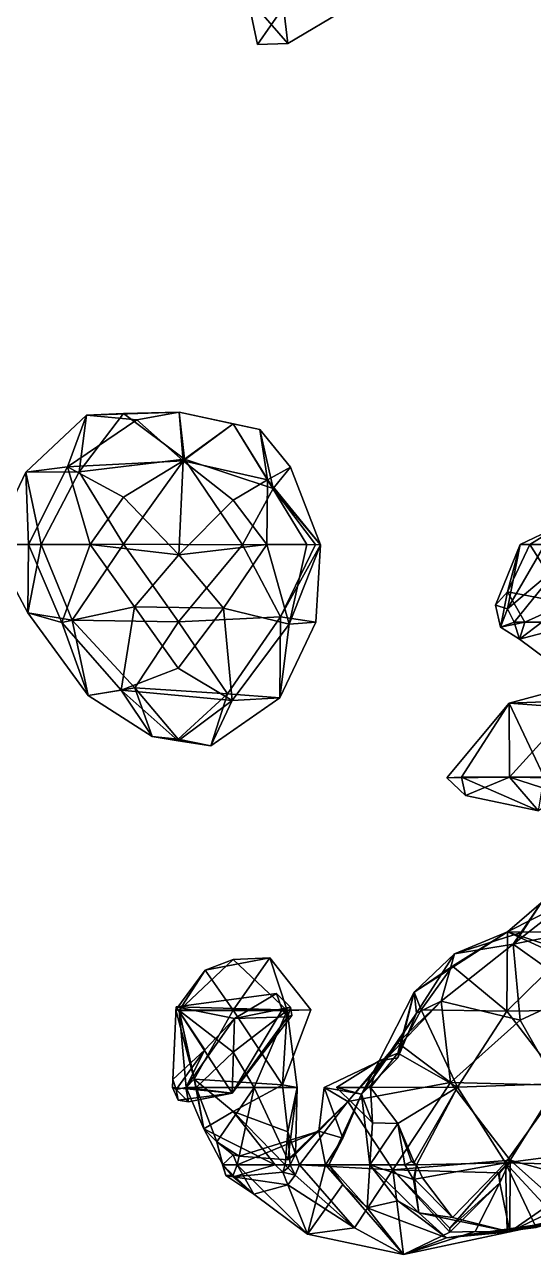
# Model space of a CAD drawing. Extents: x 290095 to 295679, y 4553756 to 4561441.
# Drawn here: x 293992.5 to 294109.3, y 4558993.3 to 4559275.8 of the extents above; entities that cross this region are included whole.
import ezdxf

# ---------------------------------------------------------------- set-up
doc = ezdxf.new("R2010")
doc.units = 0
doc.layers.add('Au_ppm_Pref_-_0_5', color=7, linetype='CONTINUOUS')

msp = doc.modelspace()

# ---------------------------------------------------------------- linework, layer by layer
at = {"layer": 'Au_ppm_Pref_-_0_5'}
for points in [[(294043.68, 4559282.26, 1799.12), (294066.66, 4559279.62, 1799.71), (294052.97, 4559271.51, 1796.87)], [(294043.68, 4559282.26, 1799.12), (294052.97, 4559271.51, 1796.87), (294046.01, 4559271.26, 1793.68)], [(294043.68, 4559282.26, 1799.12), (294046.01, 4559271.26, 1793.68), (294051.94, 4559279.88, 1792.81)], [(294052.97, 4559271.51, 1796.87), (294051.94, 4559279.88, 1792.81), (294046.01, 4559271.26, 1793.68)], [(294052.97, 4559271.51, 1796.87), (294066.66, 4559279.62, 1799.71), (294051.94, 4559279.88, 1792.81)], [(294015.18, 4559186.5, 1863.11), (294029.24, 4559175.96, 1866.02), (294005.01, 4559173.07, 1864.71)], [(294015.18, 4559186.5, 1863.11), (294005.01, 4559173.07, 1864.71), (294006.73, 4559186.13, 1859.01)], [(294015.18, 4559186.5, 1863.11), (294006.73, 4559186.13, 1859.01), (294028, 4559186.76, 1859.17)], [(294028, 4559186.76, 1859.17), (294006.73, 4559186.13, 1859.01), (294018.27, 4559185.06, 1853.93)], [(294028, 4559186.76, 1859.17), (294029.24, 4559175.96, 1866.02), (294015.18, 4559186.5, 1863.11)], [(294028, 4559186.76, 1859.17), (294018.27, 4559185.06, 1853.93), (294028.88, 4559175.6, 1850.96)], [(294028, 4559186.76, 1859.17), (294040.37, 4559184.08, 1862.31), (294029.24, 4559175.96, 1866.02)], [(294028, 4559186.76, 1859.17), (294046.48, 4559182.83, 1859.01), (294040.37, 4559184.08, 1862.31)], [(294028.88, 4559175.6, 1850.96), (294040.37, 4559184.09, 1855.71), (294028, 4559186.76, 1859.17)], [(294046.48, 4559182.83, 1859.01), (294028, 4559186.76, 1859.17), (294040.37, 4559184.09, 1855.71)], [(293992.75, 4559172.97, 1859.01), (294002.31, 4559174.21, 1853.07), (294006.73, 4559186.13, 1859.01)], [(294005.01, 4559173.07, 1864.71), (293992.75, 4559172.97, 1859.01), (294006.73, 4559186.13, 1859.01)], [(294006.73, 4559186.13, 1859.01), (294002.31, 4559174.21, 1853.07), (294018.27, 4559185.06, 1853.93)], [(294018.27, 4559185.06, 1853.93), (294002.31, 4559174.21, 1853.07), (294028.88, 4559175.6, 1850.96)], [(294048.26, 4559171.21, 1854.09), (294040.37, 4559184.09, 1855.71), (294028.88, 4559175.6, 1850.96)], [(294040.37, 4559184.08, 1862.31), (294049.58, 4559169.22, 1863.47), (294029.24, 4559175.96, 1866.02)], [(294046.48, 4559182.83, 1859.01), (294040.37, 4559184.09, 1855.71), (294048.26, 4559171.21, 1854.09)], [(294046.48, 4559182.83, 1859.01), (294049.58, 4559169.22, 1863.47), (294040.37, 4559184.08, 1862.31)], [(294046.48, 4559182.83, 1859.01), (294053.54, 4559174.19, 1859.01), (294049.58, 4559169.22, 1863.47)], [(294053.54, 4559174.19, 1859.01), (294046.48, 4559182.83, 1859.01), (294048.26, 4559171.21, 1854.09)], [(294002.31, 4559174.21, 1853.07), (294015.18, 4559167.29, 1849.43), (294028.88, 4559175.6, 1850.96)], [(294005.01, 4559173.07, 1864.71), (294029.24, 4559175.96, 1866.02), (294015.23, 4559156.48, 1867.46)], [(294027.87, 4559154, 1849.49), (294028.88, 4559175.6, 1850.96), (294015.18, 4559167.29, 1849.43)], [(294029.24, 4559175.96, 1866.02), (294042.54, 4559156.34, 1867), (294015.23, 4559156.48, 1867.46)], [(294027.87, 4559154, 1849.49), (294040.37, 4559166.6, 1849.66), (294028.88, 4559175.6, 1850.96)], [(294028.88, 4559175.6, 1850.96), (294040.37, 4559166.6, 1849.66), (294048.26, 4559171.21, 1854.09)], [(294042.54, 4559156.34, 1867), (294029.24, 4559175.96, 1866.02), (294049.58, 4559169.22, 1863.47)], [(293996.25, 4559156.37, 1864.35), (293984.77, 4559156.37, 1859.01), (293992.75, 4559172.97, 1859.01)], [(293992.75, 4559172.97, 1859.01), (293984.77, 4559156.37, 1859.01), (293993.4, 4559156.37, 1853.51)], [(293993.4, 4559156.37, 1853.51), (294002.31, 4559174.21, 1853.07), (293992.75, 4559172.97, 1859.01)], [(294005.01, 4559173.07, 1864.71), (293996.25, 4559156.37, 1864.35), (293992.75, 4559172.97, 1859.01)], [(294007.53, 4559156.37, 1849.46), (294002.31, 4559174.21, 1853.07), (293993.4, 4559156.37, 1853.51)], [(293996.25, 4559156.37, 1864.35), (294005.01, 4559173.07, 1864.71), (294015.23, 4559156.48, 1867.46)], [(294015.18, 4559167.29, 1849.43), (294002.31, 4559174.21, 1853.07), (294007.53, 4559156.37, 1849.46)], [(294060.48, 4559156.33, 1859.01), (294053.54, 4559174.19, 1859.01), (294048.26, 4559171.21, 1854.09)], [(294049.58, 4559169.22, 1863.47), (294053.54, 4559174.19, 1859.01), (294060.48, 4559156.33, 1859.01)], [(294048.26, 4559171.21, 1854.09), (294040.37, 4559166.6, 1849.66), (294048.12, 4559156.37, 1849.42)], [(294057.3, 4559156.37, 1854.48), (294048.26, 4559171.21, 1854.09), (294048.12, 4559156.37, 1849.42)], [(294060.48, 4559156.33, 1859.01), (294048.26, 4559171.21, 1854.09), (294057.3, 4559156.37, 1854.48)], [(294027.87, 4559154, 1849.49), (294015.18, 4559167.29, 1849.43), (294007.53, 4559156.37, 1849.46)], [(294059.31, 4559156.37, 1862), (294042.54, 4559156.34, 1867), (294049.58, 4559169.22, 1863.47)], [(294049.58, 4559169.22, 1863.47), (294060.48, 4559156.33, 1859.01), (294059.31, 4559156.37, 1862)], [(294027.87, 4559154, 1849.49), (294048.12, 4559156.37, 1849.42), (294040.37, 4559166.6, 1849.66)], [(294106.33, 4559156.37, 1829.31), (294115.95, 4559160.97, 1829.32), (294108.55, 4559156.37, 1832.81)], [(294115.95, 4559160.97, 1829.32), (294106.33, 4559156.37, 1829.31), (294111.97, 4559156.37, 1827.42)], [(294120.29, 4559156.37, 1831.35), (294108.55, 4559156.37, 1832.81), (294115.95, 4559160.97, 1829.32)], [(293996.25, 4559156.37, 1864.35), (293993.22, 4559140.66, 1859.01), (293984.77, 4559156.37, 1859.01)], [(293984.77, 4559156.37, 1859.01), (293993.22, 4559140.66, 1859.01), (293993.4, 4559156.37, 1853.51)], [(294003.44, 4559139.04, 1864.88), (293993.22, 4559140.66, 1859.01), (293996.25, 4559156.37, 1864.35)], [(293993.22, 4559140.66, 1859.01), (294001.04, 4559138.45, 1852.97), (293993.4, 4559156.37, 1853.51)], [(293993.4, 4559156.37, 1853.51), (294001.04, 4559138.45, 1852.97), (294007.53, 4559156.37, 1849.46)], [(294003.44, 4559139.04, 1864.88), (293996.25, 4559156.37, 1864.35), (294015.23, 4559156.48, 1867.46)], [(294007.53, 4559156.37, 1849.46), (294001.04, 4559138.45, 1852.97), (294017.73, 4559142.05, 1849.5)], [(294003.44, 4559139.04, 1864.88), (294015.23, 4559156.48, 1867.46), (294027.84, 4559138.63, 1867.22)], [(294027.87, 4559154, 1849.49), (294007.53, 4559156.37, 1849.46), (294017.73, 4559142.05, 1849.5)], [(294042.54, 4559156.34, 1867), (294027.84, 4559138.63, 1867.22), (294015.23, 4559156.48, 1867.46)], [(294051.24, 4559139.77, 1864.7), (294027.84, 4559138.63, 1867.22), (294042.54, 4559156.34, 1867)], [(294027.87, 4559154, 1849.49), (294038.15, 4559141.78, 1849.26), (294048.12, 4559156.37, 1849.42)], [(294048.12, 4559156.37, 1849.42), (294038.15, 4559141.78, 1849.26), (294053.28, 4559138.06, 1853.11)], [(294051.24, 4559139.77, 1864.7), (294042.54, 4559156.34, 1867), (294059.31, 4559156.37, 1862)], [(294057.3, 4559156.37, 1854.48), (294048.12, 4559156.37, 1849.42), (294053.28, 4559138.06, 1853.11)], [(294060.48, 4559156.33, 1859.01), (294051.24, 4559139.77, 1864.7), (294059.31, 4559156.37, 1862)], [(294060.48, 4559156.33, 1859.01), (294059.36, 4559138.55, 1859.01), (294051.24, 4559139.77, 1864.7)], [(294060.48, 4559156.33, 1859.01), (294057.3, 4559156.37, 1854.48), (294053.28, 4559138.06, 1853.11)], [(294060.48, 4559156.33, 1859.01), (294053.28, 4559138.06, 1853.11), (294059.36, 4559138.55, 1859.01)], [(294103.37, 4559145.52, 1831.63), (294100.63, 4559142.43, 1829.31), (294106.33, 4559156.37, 1829.31)], [(294103.37, 4559141.63, 1828.29), (294106.33, 4559156.37, 1829.31), (294100.63, 4559142.43, 1829.31)], [(294103.37, 4559145.52, 1831.63), (294108.55, 4559156.37, 1832.81), (294117.01, 4559142.94, 1833.3)], [(294103.37, 4559145.52, 1831.63), (294106.33, 4559156.37, 1829.31), (294108.55, 4559156.37, 1832.81)], [(294103.37, 4559141.63, 1828.29), (294115.97, 4559152.14, 1827.9), (294111.97, 4559156.37, 1827.42)], [(294103.37, 4559141.63, 1828.29), (294111.97, 4559156.37, 1827.42), (294106.33, 4559156.37, 1829.31)], [(294120.29, 4559156.37, 1831.35), (294117.01, 4559142.94, 1833.3), (294108.55, 4559156.37, 1832.81)], [(294027.87, 4559154, 1849.49), (294017.73, 4559142.05, 1849.5), (294038.15, 4559141.78, 1849.26)], [(294103.37, 4559141.63, 1828.29), (294104.91, 4559138.55, 1828.59), (294115.97, 4559152.14, 1827.9)], [(294104.91, 4559138.55, 1828.59), (294120.96, 4559138.55, 1825.73), (294115.97, 4559152.14, 1827.9)], [(294100.63, 4559142.43, 1829.31), (294103.37, 4559145.52, 1831.63), (294101.79, 4559137.36, 1829.44)], [(294107.35, 4559138.55, 1831.19), (294101.79, 4559137.36, 1829.44), (294103.37, 4559145.52, 1831.63)], [(294103.37, 4559145.52, 1831.63), (294117.01, 4559142.94, 1833.3), (294107.35, 4559138.55, 1831.19)], [(294017.73, 4559142.05, 1849.5), (294001.04, 4559138.45, 1852.97), (294014.63, 4559122.93, 1853.28)], [(294014.63, 4559122.93, 1853.28), (294027.78, 4559127.99, 1849.55), (294017.73, 4559142.05, 1849.5)], [(294038.15, 4559141.78, 1849.26), (294017.73, 4559142.05, 1849.5), (294027.78, 4559127.99, 1849.55)], [(294038.15, 4559141.78, 1849.26), (294027.78, 4559127.99, 1849.55), (294040.14, 4559120.54, 1853.12)], [(294038.15, 4559141.78, 1849.26), (294040.14, 4559120.54, 1853.12), (294053.28, 4559138.06, 1853.11)], [(294100.63, 4559142.43, 1829.31), (294101.79, 4559137.36, 1829.44), (294103.37, 4559141.63, 1828.29)], [(294103.37, 4559141.63, 1828.29), (294101.79, 4559137.36, 1829.44), (294104.91, 4559138.55, 1828.59)], [(294106.17, 4559134.6, 1829.31), (294107.35, 4559138.55, 1831.19), (294117.01, 4559142.94, 1833.3)], [(294106.17, 4559134.6, 1829.31), (294117.01, 4559142.94, 1833.3), (294119.03, 4559125.07, 1829.31)], [(294003.44, 4559139.04, 1864.88), (294007.09, 4559121.71, 1859.01), (293993.22, 4559140.66, 1859.01)], [(294007.09, 4559121.71, 1859.01), (294001.04, 4559138.45, 1852.97), (293993.22, 4559140.66, 1859.01)], [(294014.63, 4559122.93, 1853.28), (294001.04, 4559138.45, 1852.97), (294007.09, 4559121.71, 1859.01)], [(294003.44, 4559139.04, 1864.88), (294027.84, 4559138.63, 1867.22), (294017.79, 4559123.43, 1864.26)], [(294003.44, 4559139.04, 1864.88), (294017.79, 4559123.43, 1864.26), (294007.09, 4559121.71, 1859.01)], [(294039.1, 4559122.09, 1864.62), (294017.79, 4559123.43, 1864.26), (294027.84, 4559138.63, 1867.22)], [(294051.24, 4559139.77, 1864.7), (294039.1, 4559122.09, 1864.62), (294027.84, 4559138.63, 1867.22)], [(294039.1, 4559122.09, 1864.62), (294051.24, 4559139.77, 1864.7), (294051.13, 4559121.15, 1859.01)], [(294059.36, 4559138.55, 1859.01), (294051.13, 4559121.15, 1859.01), (294051.24, 4559139.77, 1864.7)], [(294059.36, 4559138.55, 1859.01), (294053.28, 4559138.06, 1853.11), (294051.13, 4559121.15, 1859.01)], [(294106.17, 4559134.6, 1829.31), (294101.79, 4559137.36, 1829.44), (294107.35, 4559138.55, 1831.19)], [(294106.17, 4559134.6, 1829.31), (294104.91, 4559138.55, 1828.59), (294101.79, 4559137.36, 1829.44)], [(294106.17, 4559134.6, 1829.31), (294120.96, 4559138.55, 1825.73), (294104.91, 4559138.55, 1828.59)], [(294106.17, 4559134.6, 1829.31), (294119.03, 4559125.07, 1829.31), (294120.96, 4559138.55, 1825.73)], [(294051.13, 4559121.15, 1859.01), (294053.28, 4559138.06, 1853.11), (294040.14, 4559120.54, 1853.12)], [(294027.78, 4559127.99, 1849.55), (294014.63, 4559122.93, 1853.28), (294040.14, 4559120.54, 1853.12)], [(294103.78, 4559119.92, 1882.57), (294127.32, 4559126.26, 1882.99), (294118.33, 4559118.84, 1887.78)], [(294103.78, 4559119.92, 1882.57), (294115.87, 4559120.39, 1876.6), (294127.32, 4559126.26, 1882.99)], [(294017.79, 4559123.43, 1864.26), (294021.78, 4559112.26, 1859.01), (294007.09, 4559121.71, 1859.01)], [(294007.09, 4559121.71, 1859.01), (294021.78, 4559112.26, 1859.01), (294014.63, 4559122.93, 1853.28)], [(294021.78, 4559112.26, 1859.01), (294027.78, 4559111.25, 1855.85), (294014.63, 4559122.93, 1853.28)], [(294014.63, 4559122.93, 1853.28), (294027.78, 4559111.25, 1855.85), (294040.14, 4559120.54, 1853.12)], [(294017.79, 4559123.43, 1864.26), (294027.78, 4559111.63, 1862.05), (294021.78, 4559112.26, 1859.01)], [(294017.79, 4559123.43, 1864.26), (294039.1, 4559122.09, 1864.62), (294027.78, 4559111.63, 1862.05)], [(294035.29, 4559110.11, 1859.01), (294027.78, 4559111.63, 1862.05), (294039.1, 4559122.09, 1864.62)], [(294051.13, 4559121.15, 1859.01), (294035.29, 4559110.11, 1859.01), (294039.1, 4559122.09, 1864.62)], [(294027.78, 4559111.25, 1855.85), (294035.29, 4559110.11, 1859.01), (294040.14, 4559120.54, 1853.12)], [(294035.29, 4559110.11, 1859.01), (294051.13, 4559121.15, 1859.01), (294040.14, 4559120.54, 1853.12)], [(294103.78, 4559119.92, 1882.57), (294103.88, 4559102.92, 1888.39), (294089.45, 4559102.81, 1882.85)], [(294103.78, 4559119.92, 1882.57), (294089.45, 4559102.81, 1882.85), (294092.85, 4559102.92, 1881.79)], [(294103.78, 4559119.92, 1882.57), (294092.85, 4559102.92, 1881.79), (294111.79, 4559102.92, 1880.8)], [(294103.78, 4559119.92, 1882.57), (294111.79, 4559102.92, 1880.8), (294115.87, 4559120.39, 1876.6)], [(294103.78, 4559119.92, 1882.57), (294118.33, 4559118.84, 1887.78), (294103.88, 4559102.92, 1888.39)], [(294118.33, 4559118.84, 1887.78), (294127.53, 4559102.51, 1888.86), (294103.88, 4559102.92, 1888.39)], [(294035.29, 4559110.11, 1859.01), (294021.78, 4559112.26, 1859.01), (294027.78, 4559111.63, 1862.05)], [(294021.78, 4559112.26, 1859.01), (294035.29, 4559110.11, 1859.01), (294027.78, 4559111.25, 1855.85)], [(294093.72, 4559098.75, 1882.77), (294089.45, 4559102.81, 1882.85), (294103.88, 4559102.92, 1888.39)], [(294093.72, 4559098.75, 1882.77), (294092.85, 4559102.92, 1881.79), (294089.45, 4559102.81, 1882.85)], [(294110.5, 4559095.18, 1882.77), (294111.79, 4559102.92, 1880.8), (294092.85, 4559102.92, 1881.79)], [(294110.5, 4559095.18, 1882.77), (294092.85, 4559102.92, 1881.79), (294093.72, 4559098.75, 1882.77)], [(294103.88, 4559102.92, 1888.39), (294110.5, 4559095.18, 1882.77), (294093.72, 4559098.75, 1882.77)], [(294103.88, 4559102.92, 1888.39), (294127.53, 4559102.51, 1888.86), (294115.97, 4559099.03, 1884.06)], [(294115.97, 4559099.03, 1884.06), (294110.5, 4559095.18, 1882.77), (294103.88, 4559102.92, 1888.39)], [(294115.97, 4559073.77, 1821.21), (294111.16, 4559074.09, 1823.37), (294103.37, 4559067.37, 1817.36)], [(294111.16, 4559074.09, 1823.37), (294106.8, 4559067.28, 1823.37), (294103.37, 4559067.37, 1817.36)], [(294118.81, 4559067.28, 1822.04), (294115.97, 4559073.77, 1821.21), (294103.37, 4559067.37, 1817.36)], [(294104.72, 4559064.55, 1828.5), (294111.16, 4559074.09, 1823.37), (294115.97, 4559073.39, 1825.41)], [(294104.72, 4559064.55, 1828.5), (294106.8, 4559067.28, 1823.37), (294111.16, 4559074.09, 1823.37)], [(294104.72, 4559064.55, 1828.5), (294115.97, 4559073.39, 1825.41), (294118.56, 4559067.28, 1824.59)], [(294081.95, 4559053.56, 1817.43), (294103.37, 4559067.37, 1817.36), (294091.19, 4559062.33, 1823.7)], [(294090.77, 4559059.49, 1814.09), (294103.37, 4559067.37, 1817.36), (294081.95, 4559053.56, 1817.43)], [(294103.24, 4559049.16, 1812.06), (294103.37, 4559067.37, 1817.36), (294090.77, 4559059.49, 1814.09)], [(294106.8, 4559067.28, 1823.37), (294091.19, 4559062.33, 1823.7), (294103.37, 4559067.37, 1817.36)], [(294104.72, 4559064.55, 1828.5), (294091.19, 4559062.33, 1823.7), (294106.8, 4559067.28, 1823.37)], [(294103.24, 4559049.16, 1812.06), (294115.97, 4559061.66, 1813.37), (294103.37, 4559067.37, 1817.36)], [(294123.9, 4559060.68, 1817.43), (294118.81, 4559067.28, 1822.04), (294103.37, 4559067.37, 1817.36)], [(294123.9, 4559060.68, 1817.43), (294103.37, 4559067.37, 1817.36), (294115.97, 4559061.66, 1813.37)], [(294118.56, 4559067.28, 1824.59), (294120.15, 4559053.56, 1830.63), (294104.72, 4559064.55, 1828.5)], [(294082.52, 4559048.67, 1822.41), (294081.95, 4559053.56, 1817.43), (294091.19, 4559062.33, 1823.7)], [(294088.17, 4559051.45, 1830.3), (294082.52, 4559048.67, 1822.41), (294091.19, 4559062.33, 1823.7)], [(294104.72, 4559064.55, 1828.5), (294106.27, 4559047.11, 1833.1), (294088.17, 4559051.45, 1830.3)], [(294104.72, 4559064.55, 1828.5), (294088.17, 4559051.45, 1830.3), (294091.19, 4559062.33, 1823.7)], [(294104.72, 4559064.55, 1828.5), (294120.15, 4559053.56, 1830.63), (294106.27, 4559047.11, 1833.1)], [(294052.81, 4559049.31, 1835.28), (294040.37, 4559061.06, 1837.33), (294027.95, 4559049.29, 1835.28)], [(294033.93, 4559058.58, 1841.19), (294027.95, 4559049.29, 1835.28), (294040.37, 4559061.06, 1837.33)], [(294033.93, 4559058.58, 1841.19), (294048.81, 4559061.4, 1841.19), (294040.35, 4559049.36, 1843.87)], [(294048.81, 4559061.4, 1841.19), (294033.93, 4559058.58, 1841.19), (294040.37, 4559061.06, 1837.33)], [(294048.81, 4559061.4, 1841.19), (294058.19, 4559049.46, 1841.19), (294040.35, 4559049.36, 1843.87)], [(294052.81, 4559049.31, 1835.28), (294048.81, 4559061.4, 1841.19), (294040.37, 4559061.06, 1837.33)], [(294052.81, 4559049.31, 1835.28), (294058.19, 4559049.46, 1841.19), (294048.81, 4559061.4, 1841.19)], [(294081.95, 4559053.56, 1817.43), (294083.54, 4559049.46, 1814.02), (294090.77, 4559059.49, 1814.09)], [(294103.24, 4559049.16, 1812.06), (294090.77, 4559059.49, 1814.09), (294083.54, 4559049.46, 1814.02)], [(294103.24, 4559049.16, 1812.06), (294123.71, 4559049.46, 1813.78), (294115.97, 4559061.66, 1813.37)], [(294027.2, 4559049.46, 1841.19), (294033.93, 4559058.58, 1841.19), (294040.35, 4559049.36, 1843.87)], [(294033.93, 4559058.58, 1841.19), (294027.2, 4559049.46, 1841.19), (294027.95, 4559049.29, 1835.28)], [(294051.64, 4559049.46, 1810.86), (294050.33, 4559053.2, 1811.49), (294027.27, 4559050.19, 1811.41)], [(294027.27, 4559050.19, 1811.41), (294050.33, 4559053.2, 1811.49), (294040.67, 4559047.48, 1815.14)], [(294050.33, 4559053.2, 1811.49), (294053.56, 4559050.05, 1811.44), (294040.67, 4559047.48, 1815.14)], [(294051.64, 4559049.46, 1810.86), (294053.56, 4559050.05, 1811.44), (294050.33, 4559053.2, 1811.49)], [(294081.95, 4559053.56, 1817.43), (294078.17, 4559038.41, 1819.69), (294073.88, 4559037.72, 1817.43)], [(294081.95, 4559053.56, 1817.43), (294073.88, 4559037.72, 1817.43), (294078.17, 4559039.48, 1814.82)], [(294078.17, 4559041.89, 1832.73), (294075.9, 4559038.57, 1828.08), (294088.17, 4559051.45, 1830.3)], [(294075.9, 4559038.57, 1828.08), (294082.52, 4559048.67, 1822.41), (294088.17, 4559051.45, 1830.3)], [(294081.95, 4559053.56, 1817.43), (294082.52, 4559048.67, 1822.41), (294078.17, 4559038.41, 1819.69)], [(294081.95, 4559053.56, 1817.43), (294078.17, 4559039.48, 1814.82), (294083.54, 4559049.46, 1814.02)], [(294090.32, 4559032.8, 1833.88), (294078.17, 4559041.89, 1832.73), (294088.17, 4559051.45, 1830.3)], [(294090.32, 4559032.8, 1833.88), (294088.17, 4559051.45, 1830.3), (294106.27, 4559047.11, 1833.1)], [(294114.77, 4559032.16, 1832.93), (294106.27, 4559047.11, 1833.1), (294120.15, 4559053.56, 1830.63)], [(294026.48, 4559031.65, 1816.82), (294027.27, 4559050.19, 1811.41), (294026.5, 4559033.45, 1817.43)], [(294027.27, 4559050.19, 1811.41), (294026.48, 4559031.65, 1816.82), (294040.12, 4559030.33, 1811.44)], [(294027.27, 4559050.19, 1811.41), (294033.86, 4559040.25, 1817.43), (294026.5, 4559033.45, 1817.43)], [(294031.4, 4559033.53, 1840.11), (294027.2, 4559049.46, 1841.19), (294040.35, 4559049.36, 1843.87)], [(294027.2, 4559049.46, 1841.19), (294031.4, 4559033.53, 1840.11), (294027.95, 4559049.29, 1835.28)], [(294040.12, 4559030.33, 1811.44), (294051.64, 4559049.46, 1810.86), (294027.27, 4559050.19, 1811.41)], [(294027.27, 4559050.19, 1811.41), (294040.67, 4559047.48, 1815.14), (294033.86, 4559040.25, 1817.43)], [(294052.81, 4559049.31, 1835.28), (294027.95, 4559049.29, 1835.28), (294040.37, 4559039.72, 1832.56)], [(294029.6, 4559031.65, 1835.25), (294027.95, 4559049.29, 1835.28), (294031.4, 4559033.53, 1840.11)], [(294027.95, 4559049.29, 1835.28), (294031.89, 4559031.65, 1831.25), (294040.37, 4559039.72, 1832.56)], [(294027.95, 4559049.29, 1835.28), (294029.6, 4559031.65, 1835.25), (294031.89, 4559031.65, 1831.25)], [(294051.71, 4559032.25, 1840.79), (294031.4, 4559033.53, 1840.11), (294040.35, 4559049.36, 1843.87)], [(294051.64, 4559049.46, 1810.86), (294040.12, 4559030.33, 1811.44), (294052.97, 4559047.97, 1810.99)], [(294052.97, 4559047.85, 1812.03), (294053.88, 4559048.18, 1811.49), (294040.12, 4559030.33, 1811.44)], [(294053.88, 4559048.18, 1811.49), (294052.97, 4559047.97, 1810.99), (294040.12, 4559030.33, 1811.44)], [(294051.71, 4559032.25, 1840.79), (294040.35, 4559049.36, 1843.87), (294058.19, 4559049.46, 1841.19)], [(294052.81, 4559049.31, 1835.28), (294040.37, 4559039.72, 1832.56), (294045.2, 4559031.65, 1832.98)], [(294053.56, 4559050.05, 1811.44), (294052.97, 4559047.85, 1812.03), (294040.67, 4559047.48, 1815.14)], [(294052.81, 4559049.31, 1835.28), (294045.2, 4559031.65, 1832.98), (294055.09, 4559031.65, 1835.25)], [(294051.64, 4559049.46, 1810.86), (294052.97, 4559047.97, 1810.99), (294053.56, 4559050.05, 1811.44)], [(294052.81, 4559049.31, 1835.28), (294051.71, 4559032.25, 1840.79), (294058.19, 4559049.46, 1841.19)], [(294052.81, 4559049.31, 1835.28), (294055.09, 4559031.65, 1835.25), (294051.71, 4559032.25, 1840.79)], [(294053.56, 4559050.05, 1811.44), (294053.88, 4559048.18, 1811.49), (294052.97, 4559047.85, 1812.03)], [(294053.88, 4559048.18, 1811.49), (294053.56, 4559050.05, 1811.44), (294052.97, 4559047.97, 1810.99)], [(294082.52, 4559048.67, 1822.41), (294075.9, 4559038.57, 1828.08), (294069.89, 4559030.12, 1823.32)], [(294069.89, 4559030.12, 1823.32), (294078.17, 4559038.41, 1819.69), (294082.52, 4559048.67, 1822.41)], [(294083.54, 4559049.46, 1814.02), (294078.17, 4559039.48, 1814.82), (294091.93, 4559031.71, 1811.66)], [(294103.24, 4559049.16, 1812.06), (294083.54, 4559049.46, 1814.02), (294091.93, 4559031.71, 1811.66)], [(294091.93, 4559031.71, 1811.66), (294116.02, 4559032.52, 1811.03), (294103.24, 4559049.16, 1812.06)], [(294103.24, 4559049.16, 1812.06), (294116.02, 4559032.52, 1811.03), (294123.71, 4559049.46, 1813.78)], [(294029.54, 4559031.65, 1817.43), (294033.86, 4559040.25, 1817.43), (294040.67, 4559047.48, 1815.14)], [(294029.54, 4559031.65, 1817.43), (294040.67, 4559047.48, 1815.14), (294040.12, 4559030.33, 1811.44)], [(294052.97, 4559047.85, 1812.03), (294040.12, 4559030.33, 1811.44), (294040.67, 4559047.48, 1815.14)], [(294114.77, 4559032.16, 1832.93), (294090.32, 4559032.8, 1833.88), (294106.27, 4559047.11, 1833.1)], [(294033.86, 4559040.25, 1817.43), (294027.32, 4559031.19, 1817.92), (294026.5, 4559033.45, 1817.43)], [(294027.32, 4559031.19, 1817.92), (294033.86, 4559040.25, 1817.43), (294029.54, 4559031.65, 1817.43)], [(294040.37, 4559039.72, 1832.56), (294031.89, 4559031.65, 1831.25), (294045.2, 4559031.65, 1832.98)], [(294066.7, 4559028.41, 1833.64), (294078.17, 4559041.89, 1832.73), (294090.32, 4559032.8, 1833.88)], [(294066.7, 4559028.41, 1833.64), (294075.9, 4559038.57, 1828.08), (294078.17, 4559041.89, 1832.73)], [(294061.3, 4559031.65, 1829.31), (294075.9, 4559038.57, 1828.08), (294066.7, 4559028.41, 1833.64)], [(294061.3, 4559031.65, 1829.31), (294069.89, 4559030.12, 1823.32), (294075.9, 4559038.57, 1828.08)], [(294073.88, 4559037.72, 1817.43), (294069.89, 4559030.12, 1823.32), (294064.08, 4559031.65, 1817.43)], [(294073.88, 4559037.72, 1817.43), (294064.08, 4559031.65, 1817.43), (294071.91, 4559031.65, 1814.48)], [(294073.88, 4559037.72, 1817.43), (294078.17, 4559038.41, 1819.69), (294069.89, 4559030.12, 1823.32)], [(294073.88, 4559037.72, 1817.43), (294071.91, 4559031.65, 1814.48), (294078.17, 4559039.48, 1814.82)], [(294078.17, 4559039.48, 1814.82), (294071.91, 4559031.65, 1814.48), (294091.93, 4559031.71, 1811.66)], [(294026.5, 4559033.45, 1817.43), (294027.32, 4559031.19, 1817.92), (294026.48, 4559031.65, 1816.82)], [(294027.78, 4559028.68, 1816.45), (294040.12, 4559030.33, 1811.44), (294026.48, 4559031.65, 1816.82)], [(294027.32, 4559031.19, 1817.92), (294027.78, 4559028.68, 1816.45), (294026.48, 4559031.65, 1816.82)], [(294027.32, 4559031.19, 1817.92), (294029.54, 4559031.65, 1817.43), (294030.14, 4559028.3, 1817.43)], [(294027.32, 4559031.19, 1817.92), (294030.14, 4559028.3, 1817.43), (294027.78, 4559028.68, 1816.45)], [(294029.54, 4559031.65, 1817.43), (294040.12, 4559030.33, 1811.44), (294030.14, 4559028.3, 1817.43)], [(294033.67, 4559022.16, 1835.25), (294029.6, 4559031.65, 1835.25), (294031.4, 4559033.53, 1840.11)], [(294029.6, 4559031.65, 1835.25), (294033.67, 4559022.16, 1835.25), (294031.89, 4559031.65, 1831.25)], [(294033.67, 4559022.16, 1835.25), (294031.4, 4559033.53, 1840.11), (294040.37, 4559026.08, 1837.11)], [(294040.37, 4559026.08, 1837.11), (294031.4, 4559033.53, 1840.11), (294051.71, 4559032.25, 1840.79)], [(294033.67, 4559022.16, 1835.25), (294036.63, 4559019.12, 1829.31), (294031.89, 4559031.65, 1831.25)], [(294045.2, 4559031.65, 1832.98), (294031.89, 4559031.65, 1831.25), (294036.63, 4559019.12, 1829.31)], [(294045.2, 4559031.65, 1832.98), (294036.63, 4559019.12, 1829.31), (294041.79, 4559015.84, 1829.31)], [(294040.37, 4559026.08, 1837.11), (294051.71, 4559032.25, 1840.79), (294052.97, 4559021.46, 1837.79)], [(294045.2, 4559031.65, 1832.98), (294041.79, 4559015.84, 1829.31), (294052.97, 4559015.02, 1834.85)], [(294055.09, 4559031.65, 1835.25), (294045.2, 4559031.65, 1832.98), (294052.97, 4559015.02, 1834.85)], [(294055.09, 4559031.65, 1835.25), (294052.97, 4559021.46, 1837.79), (294051.71, 4559032.25, 1840.79)], [(294055.09, 4559031.65, 1835.25), (294054.73, 4559016.31, 1835.25), (294052.97, 4559021.46, 1837.79)], [(294055.09, 4559031.65, 1835.25), (294052.97, 4559015.02, 1834.85), (294054.73, 4559016.31, 1835.25)], [(294060.08, 4559021.6, 1829.31), (294061.3, 4559031.65, 1829.31), (294066.7, 4559028.41, 1833.64)], [(294061.3, 4559031.65, 1829.31), (294060.08, 4559021.6, 1829.31), (294065.57, 4559019.95, 1827.27)], [(294061.3, 4559031.65, 1829.31), (294065.57, 4559019.95, 1827.27), (294069.89, 4559030.12, 1823.32)], [(294069.89, 4559030.12, 1823.32), (294072.42, 4559023.51, 1817.43), (294064.08, 4559031.65, 1817.43)], [(294072.42, 4559023.51, 1817.43), (294071.91, 4559031.65, 1814.48), (294064.08, 4559031.65, 1817.43)], [(294066.7, 4559028.41, 1833.64), (294090.32, 4559032.8, 1833.88), (294077.03, 4559012.68, 1833.4)], [(294091.93, 4559031.71, 1811.66), (294071.91, 4559031.65, 1814.48), (294078.17, 4559023.33, 1814.66)], [(294072.42, 4559023.51, 1817.43), (294078.17, 4559023.33, 1814.66), (294071.91, 4559031.65, 1814.48)], [(294077.03, 4559012.68, 1833.4), (294090.32, 4559032.8, 1833.88), (294103.97, 4559014.94, 1834.07)], [(294091.93, 4559031.71, 1811.66), (294078.17, 4559023.33, 1814.66), (294081.95, 4559014.4, 1813.08)], [(294082.51, 4559013.85, 1813.05), (294091.93, 4559031.71, 1811.66), (294081.95, 4559014.4, 1813.08)], [(294082.51, 4559013.85, 1813.05), (294102.91, 4559014.28, 1811.44), (294091.93, 4559031.71, 1811.66)], [(294114.77, 4559032.16, 1832.93), (294103.97, 4559014.94, 1834.07), (294090.32, 4559032.8, 1833.88)], [(294116.02, 4559032.52, 1811.03), (294091.93, 4559031.71, 1811.66), (294102.91, 4559014.28, 1811.44)], [(294123.72, 4559017.1, 1812.66), (294116.02, 4559032.52, 1811.03), (294102.91, 4559014.28, 1811.44)], [(294114.77, 4559032.16, 1832.93), (294120.92, 4559010.22, 1829.37), (294103.97, 4559014.94, 1834.07)], [(294030.14, 4559028.3, 1817.43), (294040.12, 4559030.33, 1811.44), (294027.78, 4559028.68, 1816.45)], [(294052.97, 4559015.02, 1834.85), (294060.08, 4559021.6, 1829.31), (294066.7, 4559028.41, 1833.64)], [(294052.97, 4559015.02, 1834.85), (294066.7, 4559028.41, 1833.64), (294054.73, 4559016.31, 1835.25)], [(294066.7, 4559028.41, 1833.64), (294055.6, 4559013.83, 1835.25), (294054.73, 4559016.31, 1835.25)], [(294066.7, 4559028.41, 1833.64), (294077.03, 4559012.68, 1833.4), (294055.6, 4559013.83, 1835.25)], [(294062.32, 4559013.83, 1823.37), (294069.89, 4559030.12, 1823.32), (294065.57, 4559019.95, 1827.27)], [(294062.32, 4559013.83, 1823.37), (294071.79, 4559013.83, 1818.69), (294069.89, 4559030.12, 1823.32)], [(294069.89, 4559030.12, 1823.32), (294071.79, 4559013.83, 1818.69), (294072.42, 4559023.51, 1817.43)], [(294040.37, 4559026.08, 1837.11), (294050.05, 4559013.83, 1835.25), (294033.67, 4559022.16, 1835.25)], [(294040.37, 4559026.08, 1837.11), (294052.35, 4559013.83, 1835.55), (294050.05, 4559013.83, 1835.25)], [(294040.37, 4559026.08, 1837.11), (294052.97, 4559021.46, 1837.79), (294052.35, 4559013.83, 1835.55)], [(294071.79, 4559013.83, 1818.69), (294078.17, 4559023.33, 1814.66), (294072.42, 4559023.51, 1817.43)], [(294071.79, 4559013.83, 1818.69), (294079.83, 4559013.83, 1814.14), (294078.17, 4559023.33, 1814.66)], [(294078.17, 4559023.33, 1814.66), (294079.83, 4559013.83, 1814.14), (294081.35, 4559014.59, 1813.25)], [(294081.35, 4559014.59, 1813.25), (294081.95, 4559014.4, 1813.08), (294078.17, 4559023.33, 1814.66)], [(294033.67, 4559022.16, 1835.25), (294038, 4559013.83, 1830.43), (294036.63, 4559019.12, 1829.31)], [(294033.67, 4559022.16, 1835.25), (294050.05, 4559013.83, 1835.25), (294038, 4559013.83, 1830.43)], [(294041.27, 4559013.83, 1828.89), (294061.58, 4559013.83, 1827.43), (294060.08, 4559021.6, 1829.31)], [(294041.27, 4559013.83, 1828.89), (294060.08, 4559021.6, 1829.31), (294041.79, 4559015.84, 1829.31)], [(294060.08, 4559021.6, 1829.31), (294052.97, 4559015.02, 1834.85), (294041.79, 4559015.84, 1829.31)], [(294052.97, 4559021.46, 1837.79), (294053.47, 4559013.83, 1835.49), (294052.35, 4559013.83, 1835.55)], [(294054.73, 4559016.31, 1835.25), (294053.47, 4559013.83, 1835.49), (294052.97, 4559021.46, 1837.79)], [(294061.58, 4559013.83, 1827.43), (294065.57, 4559019.95, 1827.27), (294060.08, 4559021.6, 1829.31)], [(294062.32, 4559013.83, 1823.37), (294065.57, 4559019.95, 1827.27), (294061.58, 4559013.83, 1827.43)], [(294041.79, 4559015.84, 1829.31), (294036.63, 4559019.12, 1829.31), (294040.37, 4559016.17, 1828.53)], [(294038, 4559013.83, 1830.43), (294037.99, 4559013.83, 1829.31), (294036.63, 4559019.12, 1829.31)], [(294036.63, 4559019.12, 1829.31), (294037.99, 4559013.83, 1829.31), (294037.93, 4559013.83, 1828.16)], [(294036.63, 4559019.12, 1829.31), (294037.93, 4559013.83, 1828.16), (294040.37, 4559016.17, 1828.53)], [(294123.72, 4559017.1, 1812.66), (294102.91, 4559014.28, 1811.44), (294122.69, 4559013.88, 1812.82)], [(294041.27, 4559013.83, 1828.89), (294040.37, 4559016.17, 1828.53), (294037.93, 4559013.83, 1828.16)], [(294041.27, 4559013.83, 1828.89), (294041.79, 4559015.84, 1829.31), (294040.37, 4559016.17, 1828.53)], [(294054.73, 4559016.31, 1835.25), (294055.6, 4559013.83, 1835.25), (294053.47, 4559013.83, 1835.49)], [(294103.97, 4559014.94, 1834.07), (294101.36, 4559012.05, 1834.11), (294077.03, 4559012.68, 1833.4)], [(294081.35, 4559014.59, 1813.25), (294079.83, 4559013.83, 1814.14), (294082.53, 4559013.82, 1813.05)], [(294082.51, 4559013.85, 1813.05), (294081.35, 4559014.59, 1813.25), (294082.53, 4559013.82, 1813.05)], [(294081.95, 4559014.4, 1813.08), (294081.35, 4559014.59, 1813.25), (294082.51, 4559013.85, 1813.05)], [(294082.53, 4559013.82, 1813.05), (294102.91, 4559014.28, 1811.44), (294082.51, 4559013.85, 1813.05)], [(294083.88, 4559010.85, 1813.19), (294102.91, 4559014.28, 1811.44), (294082.53, 4559013.82, 1813.05)], [(294090.77, 4559001.78, 1813.42), (294102.91, 4559014.28, 1811.44), (294083.88, 4559010.85, 1813.19)], [(294103.32, 4558998.59, 1817.54), (294102.91, 4559014.28, 1811.44), (294090.77, 4559001.78, 1813.42)], [(294103.97, 4559014.94, 1834.07), (294101.55, 4559011.96, 1834.12), (294101.36, 4559012.05, 1834.11)], [(294101.55, 4559011.96, 1834.12), (294103.97, 4559014.94, 1834.07), (294101.65, 4559009.69, 1833.42)], [(294103.97, 4559014.94, 1834.07), (294103.92, 4558998.44, 1829.24), (294101.65, 4559009.69, 1833.42)], [(294115.18, 4559001.09, 1812.82), (294102.91, 4559014.28, 1811.44), (294109.99, 4558999.46, 1815.09)], [(294102.91, 4559014.28, 1811.44), (294103.32, 4558998.59, 1817.54), (294109.99, 4558999.46, 1815.09)], [(294102.91, 4559014.28, 1811.44), (294115.18, 4559001.09, 1812.82), (294122.69, 4559013.88, 1812.82)], [(294103.92, 4558998.44, 1829.24), (294103.97, 4559014.94, 1834.07), (294115.97, 4559004.28, 1832.49)], [(294115.97, 4559004.28, 1832.49), (294103.97, 4559014.94, 1834.07), (294120.92, 4559010.22, 1829.37)], [(294041.27, 4559013.83, 1828.89), (294037.93, 4559013.83, 1828.16), (294040.37, 4559011.5, 1828.54)], [(294037.99, 4559013.83, 1829.31), (294038.67, 4559011.42, 1829.31), (294037.93, 4559013.83, 1828.16)], [(294038.67, 4559011.42, 1829.31), (294040.37, 4559011.5, 1828.54), (294037.93, 4559013.83, 1828.16)], [(294038, 4559013.83, 1830.43), (294038.67, 4559011.42, 1829.31), (294037.99, 4559013.83, 1829.31)], [(294038, 4559013.83, 1830.43), (294040.37, 4559011.09, 1830.23), (294038.67, 4559011.42, 1829.31)], [(294050.05, 4559013.83, 1835.25), (294040.37, 4559011.09, 1830.23), (294038, 4559013.83, 1830.43)], [(294038.67, 4559011.42, 1829.31), (294045.14, 4559007.09, 1829.31), (294040.37, 4559011.5, 1828.54)], [(294045.14, 4559007.09, 1829.31), (294038.67, 4559011.42, 1829.31), (294040.37, 4559011.09, 1830.23)], [(294041.27, 4559013.83, 1828.89), (294040.37, 4559011.5, 1828.54), (294045.14, 4559007.09, 1829.31)], [(294050.05, 4559013.83, 1835.25), (294051.8, 4559012.17, 1835.25), (294040.37, 4559011.09, 1830.23)], [(294040.37, 4559011.09, 1830.23), (294051.8, 4559012.17, 1835.25), (294052.97, 4559009.28, 1833.74)], [(294041.27, 4559013.83, 1828.89), (294045.14, 4559007.09, 1829.31), (294057.42, 4558997.91, 1829.31)], [(294041.27, 4559013.83, 1828.89), (294057.42, 4558997.91, 1829.31), (294061.58, 4559013.83, 1827.43)], [(294050.05, 4559013.83, 1835.25), (294052.35, 4559013.83, 1835.55), (294051.8, 4559012.17, 1835.25)], [(294051.8, 4559012.17, 1835.25), (294052.35, 4559013.83, 1835.55), (294052.97, 4559013.18, 1835.47)], [(294054.64, 4559011.47, 1835.25), (294051.8, 4559012.17, 1835.25), (294052.97, 4559013.18, 1835.47)], [(294051.8, 4559012.17, 1835.25), (294054.64, 4559011.47, 1835.25), (294052.97, 4559009.28, 1833.74)], [(294052.97, 4559013.18, 1835.47), (294052.35, 4559013.83, 1835.55), (294053.47, 4559013.83, 1835.49)], [(294054.64, 4559011.47, 1835.25), (294052.97, 4559013.18, 1835.47), (294053.47, 4559013.83, 1835.49)], [(294052.97, 4559009.28, 1833.74), (294054.64, 4559011.47, 1835.25), (294068.24, 4558999.37, 1832.87)], [(294055.6, 4559013.83, 1835.25), (294054.64, 4559011.47, 1835.25), (294053.47, 4559013.83, 1835.49)], [(294055.6, 4559013.83, 1835.25), (294068.24, 4558999.37, 1832.87), (294054.64, 4559011.47, 1835.25)], [(294055.6, 4559013.83, 1835.25), (294077.03, 4559012.68, 1833.4), (294068.24, 4558999.37, 1832.87)], [(294061.58, 4559013.83, 1827.43), (294057.42, 4558997.91, 1829.31), (294065.57, 4559009.31, 1827.8)], [(294062.32, 4559013.83, 1823.37), (294061.58, 4559013.83, 1827.43), (294065.57, 4559009.31, 1827.8)], [(294062.32, 4559013.83, 1823.37), (294065.57, 4559009.31, 1827.8), (294071.19, 4559003.95, 1823.37)], [(294062.32, 4559013.83, 1823.37), (294071.19, 4559003.95, 1823.37), (294071.79, 4559013.83, 1818.69)], [(294077.03, 4559012.68, 1833.4), (294079.49, 4558993.28, 1829.47), (294068.24, 4558999.37, 1832.87)], [(294071.19, 4559003.95, 1823.37), (294078.17, 4559005.58, 1820.62), (294071.79, 4559013.83, 1818.69)], [(294079.83, 4559013.83, 1814.14), (294071.79, 4559013.83, 1818.69), (294081.8, 4559010.48, 1814.58)], [(294071.79, 4559013.83, 1818.69), (294083.01, 4559002.85, 1817.43), (294081.8, 4559010.48, 1814.58)], [(294071.79, 4559013.83, 1818.69), (294078.17, 4559005.58, 1820.62), (294083.01, 4559002.85, 1817.43)], [(294090.15, 4558999.3, 1834.32), (294090.13, 4558998.36, 1834.09), (294077.03, 4559012.68, 1833.4)], [(294079.49, 4558993.28, 1829.47), (294077.03, 4559012.68, 1833.4), (294090.13, 4558998.36, 1834.09)], [(294101.36, 4559012.05, 1834.11), (294090.15, 4558999.3, 1834.32), (294077.03, 4559012.68, 1833.4)], [(294082.53, 4559013.82, 1813.05), (294079.83, 4559013.83, 1814.14), (294081.8, 4559010.48, 1814.58)], [(294081.8, 4559010.48, 1814.58), (294082.04, 4559010.55, 1814.41), (294082.53, 4559013.82, 1813.05)], [(294083.88, 4559010.85, 1813.19), (294082.53, 4559013.82, 1813.05), (294082.04, 4559010.55, 1814.41)], [(294101.36, 4559012.05, 1834.11), (294101.65, 4559009.69, 1833.42), (294090.15, 4558999.3, 1834.32)], [(294101.65, 4559009.69, 1833.42), (294101.36, 4559012.05, 1834.11), (294101.55, 4559011.96, 1834.12)], [(294040.37, 4559011.09, 1830.23), (294052.97, 4559009.28, 1833.74), (294045.14, 4559007.09, 1829.31)], [(294045.14, 4559007.09, 1829.31), (294052.97, 4559009.28, 1833.74), (294057.42, 4558997.91, 1829.31)], [(294052.97, 4559009.28, 1833.74), (294068.24, 4558999.37, 1832.87), (294057.42, 4558997.91, 1829.31)], [(294079.49, 4558993.28, 1829.47), (294065.57, 4559009.31, 1827.8), (294057.42, 4558997.91, 1829.31)], [(294065.57, 4559009.31, 1827.8), (294079.49, 4558993.28, 1829.47), (294071.19, 4559003.95, 1823.37)], [(294081.8, 4559010.48, 1814.58), (294083.01, 4559002.85, 1817.43), (294082.04, 4559010.55, 1814.41)], [(294082.04, 4559010.55, 1814.41), (294090.77, 4559001.78, 1813.42), (294083.88, 4559010.85, 1813.19)], [(294083.01, 4559002.85, 1817.43), (294090.77, 4559001.78, 1813.42), (294082.04, 4559010.55, 1814.41)], [(294090.15, 4558999.3, 1834.32), (294101.65, 4559009.69, 1833.42), (294090.13, 4558998.36, 1834.09)], [(294101.65, 4559009.69, 1833.42), (294095.99, 4558998.57, 1832.33), (294090.13, 4558998.36, 1834.09)], [(294101.65, 4559009.69, 1833.42), (294103.92, 4558998.44, 1829.24), (294095.99, 4558998.57, 1832.33)], [(294120.92, 4559010.22, 1829.37), (294112.25, 4559000.2, 1823.98), (294103.92, 4558998.44, 1829.24)], [(294103.92, 4558998.44, 1829.24), (294115.97, 4559004.28, 1832.49), (294120.92, 4559010.22, 1829.37)], [(294071.19, 4559003.95, 1823.37), (294089.39, 4558997.1, 1823.85), (294078.17, 4559005.58, 1820.62)], [(294071.19, 4559003.95, 1823.37), (294079.49, 4558993.28, 1829.47), (294089.39, 4558997.1, 1823.85)], [(294083.01, 4559002.85, 1817.43), (294078.17, 4559005.58, 1820.62), (294089.39, 4558997.1, 1823.85)], [(294103.32, 4558998.59, 1817.54), (294083.01, 4559002.85, 1817.43), (294089.39, 4558997.1, 1823.85)], [(294103.32, 4558998.59, 1817.54), (294090.77, 4559001.78, 1813.42), (294083.01, 4559002.85, 1817.43)], [(294103.32, 4558998.59, 1817.54), (294123.52, 4559003.15, 1817.43), (294109.99, 4558999.46, 1815.09)], [(294103.32, 4558998.59, 1817.54), (294113.9, 4559000.58, 1821.71), (294123.52, 4559003.15, 1817.43)], [(294113.9, 4559000.58, 1821.71), (294089.39, 4558997.1, 1823.85), (294113.26, 4559000.51, 1822.03)], [(294113.9, 4559000.58, 1821.71), (294103.32, 4558998.59, 1817.54), (294089.39, 4558997.1, 1823.85)], [(294113.26, 4559000.51, 1822.03), (294089.39, 4558997.1, 1823.85), (294113.33, 4559000.55, 1822.3)], [(294111.78, 4559000.19, 1823.5), (294113.33, 4559000.55, 1822.3), (294089.39, 4558997.1, 1823.85)], [(294112.25, 4559000.2, 1823.98), (294111.78, 4559000.19, 1823.5), (294089.39, 4558997.1, 1823.85)], [(294089.39, 4558997.1, 1823.85), (294103.92, 4558998.44, 1829.24), (294112.25, 4559000.2, 1823.98)], [(294057.42, 4558997.91, 1829.31), (294068.24, 4558999.37, 1832.87), (294079.49, 4558993.28, 1829.47)], [(294090.13, 4558998.36, 1834.09), (294095.99, 4558998.57, 1832.33), (294079.49, 4558993.28, 1829.47)], [(294095.99, 4558998.57, 1832.33), (294103.92, 4558998.44, 1829.24), (294079.49, 4558993.28, 1829.47)], [(294079.49, 4558993.28, 1829.47), (294103.92, 4558998.44, 1829.24), (294089.39, 4558997.1, 1823.85)]]:
    msp.add_3dface(points, dxfattribs=at)

doc.saveas('drawing.dxf')
